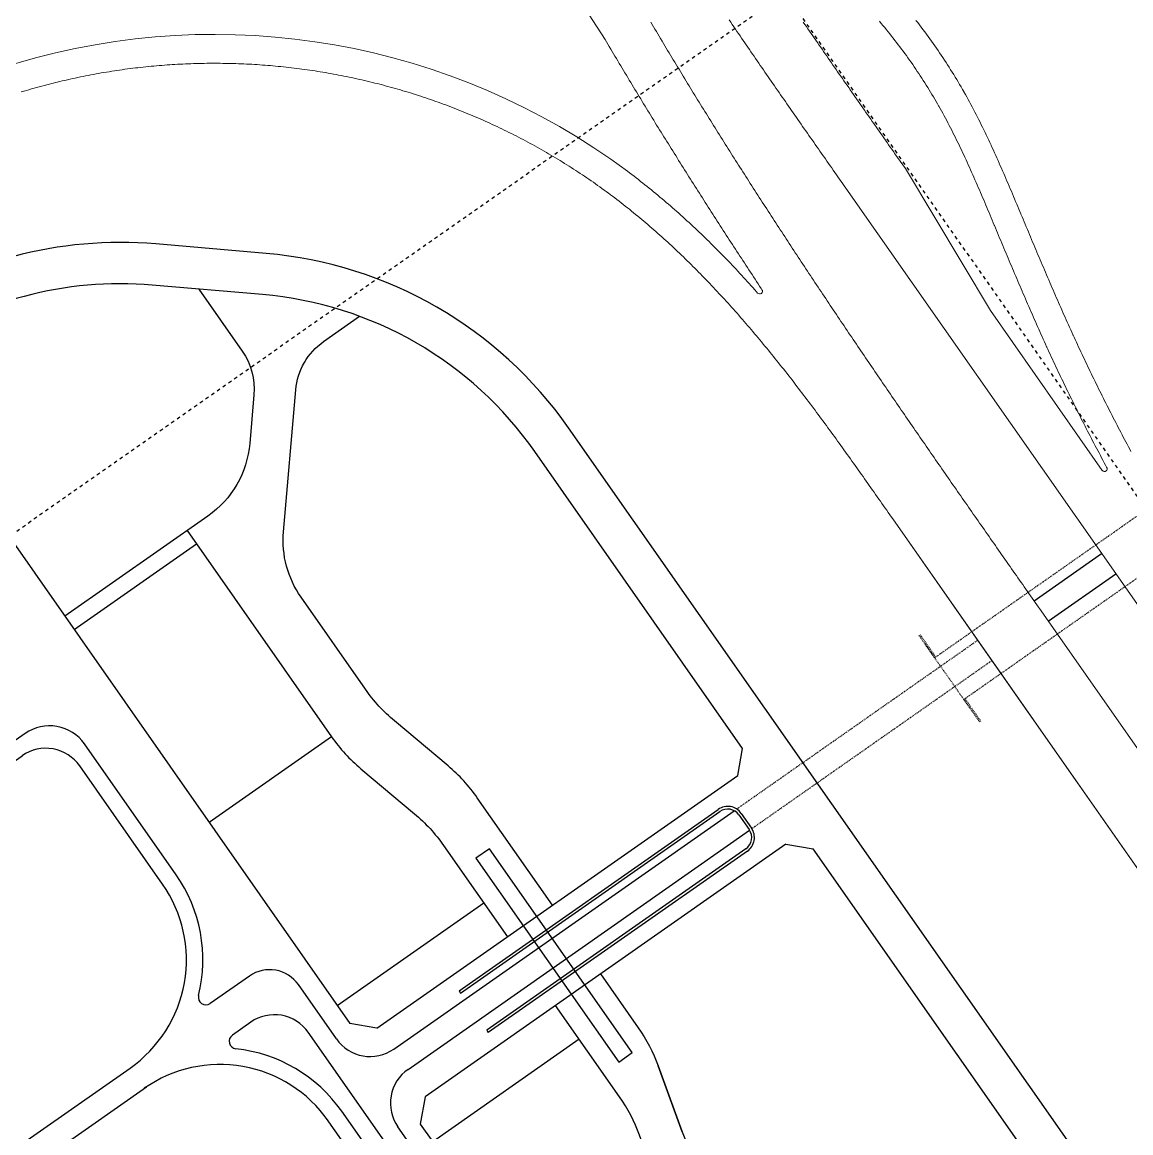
# Model space of a CAD drawing. Header units: millimetres. Extents: x 152904052 to 153933663, y 538271515 to 539240469.
# Drawn here: x 153534178 to 153538208, y 539124536 to 539128573 of the extents above; entities that cross this region are included whole.
import ezdxf

# ---------------------------------------------------------------- set-up
doc = ezdxf.new("R2010")
doc.units = ezdxf.units.MM
doc.linetypes.add('HIDDEN', pattern=[5.08, 2.54, -2.54])
doc.layers.add('BORD', color=7, linetype='Continuous')

msp = doc.modelspace()

# ---------------------------------------------------------------- linework, layer by layer
at = {"layer": 'BORD', "color": 8, "linetype": 'HIDDEN', "ltscale": 5}
for p, q in [((153487800.9, 539094263.9), (153610673.7, 539180300.3)), ((153528346.4, 539140965.7), (153579968.2, 539067242))]:
    msp.add_line(p, q, dxfattribs=at)
at = {"layer": 'BORD', "color": 137, "lineweight": 0, "flags": 128}
for points in [[(153536296.5, 539128510.3), (153535937.6, 539129063.6)], [(153537881.6, 539126432.7), (153537866.2, 539126454.7), (153537860.5, 539126462.9), (153537854.7, 539126471.1), (153537849, 539126479.2), (153537843.3, 539126487.4), (153537837.5, 539126495.6), (153537831.8, 539126503.8), (153537826.1, 539126512), (153537820.3, 539126520.2), (153537814.6, 539126528.4), (153537808.9, 539126536.6), (153537803.1, 539126544.8), (153537797.4, 539126553), (153537791.7, 539126561.2), (153537785.9, 539126569.4), (153537780.2, 539126577.6), (153537774.5, 539126585.7), (153537768.7, 539126593.9), (153537766.9, 539126596.5), (153537761.2, 539126604.7), (153537755.4, 539126612.9), (153537749.7, 539126621.1), (153537744, 539126629.3), (153537738.2, 539126637.5), (153537732.5, 539126645.7), (153537726.8, 539126653.9), (153537721.1, 539126662.1), (153537715.3, 539126670.3), (153537709.6, 539126678.5), (153537703.9, 539126686.7), (153537698.1, 539126694.9), (153537692.4, 539126703.1), (153537686.7, 539126711.3), (153537681, 539126719.5), (153537675.2, 539126727.7), (153537669.5, 539126735.9), (153537663.8, 539126744.1), (153537658.1, 539126752.3), (153537652.3, 539126760.5), (153537646.6, 539126768.7), (153537640.9, 539126776.9), (153537635.2, 539126785.1), (153537629.5, 539126793.3), (153537623.8, 539126801.5), (153537618, 539126809.7), (153537612.3, 539126817.9), (153537606.6, 539126826.1), (153537600.9, 539126834.3), (153537595.2, 539126842.5), (153537589.5, 539126850.7), (153537583.8, 539126858.9), (153537578, 539126867.1), (153537572.3, 539126875.3), (153537566.6, 539126883.5), (153537560.9, 539126891.7), (153537555.2, 539126899.9), (153537549.5, 539126908.1), (153537543.8, 539126916.4), (153537538.1, 539126924.6), (153537532.4, 539126932.8), (153537526.7, 539126941), (153537521, 539126949.2), (153537515.3, 539126957.4), (153537509.6, 539126965.6), (153537503.9, 539126973.9), (153537498.2, 539126982.1), (153537492.5, 539126990.3), (153537486.8, 539126998.5), (153537481.1, 539127006.7), (153537475.4, 539127015), (153537469.8, 539127023.2), (153537464.1, 539127031.4), (153537458.4, 539127039.6), (153537452.7, 539127047.8), (153537447, 539127056.1), (153537441.3, 539127064.3), (153537435.7, 539127072.5), (153537430, 539127080.8), (153537424.3, 539127089), (153537418.6, 539127097.2), (153537413, 539127105.4), (153537407.3, 539127113.7), (153537401.6, 539127121.9), (153537395.9, 539127130.1), (153537390.3, 539127138.4), (153537384.6, 539127146.6), (153537378.9, 539127154.9), (153537373.3, 539127163.1), (153537367.6, 539127171.3), (153537362, 539127179.6), (153537356.3, 539127187.8), (153537350.7, 539127196.1), (153537345, 539127204.3), (153537339.4, 539127212.6), (153537333.7, 539127220.8), (153537328.1, 539127229.1), (153537322.4, 539127237.3), (153537316.8, 539127245.6), (153537311.1, 539127253.8), (153537305.5, 539127262.1), (153537299.8, 539127270.3), (153537294.2, 539127278.6), (153537288.6, 539127286.8), (153537282.9, 539127295.1), (153537277.3, 539127303.3), (153537271.7, 539127311.6), (153537266.1, 539127319.9), (153537260.4, 539127328.1), (153537254.8, 539127336.4), (153537249.2, 539127344.7), (153537243.6, 539127352.9), (153537238, 539127361.2), (153537232.4, 539127369.5), (153537226.7, 539127377.8), (153537221.1, 539127386), (153537215.5, 539127394.3), (153537209.9, 539127402.6), (153537204.3, 539127410.9), (153537198.7, 539127419.1), (153537193.1, 539127427.4), (153537187.5, 539127435.7), (153537181.9, 539127444), (153537176.3, 539127452.3), (153537170.8, 539127460.6), (153537165.2, 539127468.9), (153537159.6, 539127477.1), (153537154, 539127485.4), (153537148.4, 539127493.7), (153537142.9, 539127502), (153537137.3, 539127510.3), (153537131.7, 539127518.6), (153537126.2, 539127526.9), (153537120.6, 539127535.2), (153537115, 539127543.5), (153537109.5, 539127551.8), (153537103.9, 539127560.1), (153537098.4, 539127568.5), (153537092.8, 539127576.8), (153537087.3, 539127585.1), (153537081.7, 539127593.4), (153537076.2, 539127601.7), (153537070.6, 539127610), (153537065.1, 539127618.4), (153537059.6, 539127626.7), (153537054, 539127635), (153537048.5, 539127643.3), (153537043, 539127651.7), (153537037.4, 539127660), (153537031.9, 539127668.3), (153537026.4, 539127676.7), (153537020.9, 539127685), (153537015.4, 539127693.3), (153537009.9, 539127701.7), (153537004.4, 539127710), (153536998.9, 539127718.4), (153536993.4, 539127726.7), (153536987.9, 539127735), (153536982.4, 539127743.4), (153536976.9, 539127751.7), (153536971.4, 539127760.1), (153536965.9, 539127768.5), (153536960.4, 539127776.8), (153536955, 539127785.2), (153536949.5, 539127793.5), (153536944, 539127801.9), (153536938.5, 539127810.3), (153536933.1, 539127818.6), (153536927.6, 539127827), (153536922.2, 539127835.4), (153536916.7, 539127843.8), (153536911.3, 539127852.1), (153536905.8, 539127860.5), (153536900.4, 539127868.9), (153536894.9, 539127877.3), (153536889.5, 539127885.7), (153536884.1, 539127894), (153536878.6, 539127902.4), (153536873.2, 539127910.8), (153536867.8, 539127919.2), (153536862.4, 539127927.6), (153536856.9, 539127936), (153536851.5, 539127944.4), (153536846.1, 539127952.8), (153536840.7, 539127961.2), (153536835.3, 539127969.6), (153536829.9, 539127978), (153536824.5, 539127986.5), (153536819.1, 539127994.9), (153536813.7, 539128003.3), (153536808.4, 539128011.7), (153536803, 539128020.1), (153536797.6, 539128028.6), (153536792.2, 539128037), (153536786.9, 539128045.4), (153536781.5, 539128053.8), (153536776.2, 539128062.3), (153536770.8, 539128070.7), (153536765.4, 539128079.2), (153536760.1, 539128087.6), (153536754.8, 539128096), (153536749.4, 539128104.5), (153536744.1, 539128112.9), (153536738.8, 539128121.4), (153536733.4, 539128129.8), (153536728.1, 539128138.3), (153536722.8, 539128146.8), (153536717.5, 539128155.2), (153536712.2, 539128163.7), (153536706.8, 539128172.2), (153536701.5, 539128180.6), (153536696.2, 539128189.1), (153536691, 539128197.6), (153536685.7, 539128206.1), (153536680.4, 539128214.5), (153536675.1, 539128223), (153536669.8, 539128231.5), (153536664.6, 539128240), (153536659.3, 539128248.5), (153536654, 539128257), (153536648.8, 539128265.5), (153536643.5, 539128274), (153536638.3, 539128282.5), (153536633, 539128291), (153536627.8, 539128299.5), (153536622.5, 539128308), (153536617.3, 539128316.5), (153536612.1, 539128325), (153536606.9, 539128333.5), (153536601.6, 539128342.1), (153536596.4, 539128350.6), (153536591.2, 539128359.1), (153536586, 539128367.6), (153536580.8, 539128376.2), (153536575.6, 539128384.7), (153536570.4, 539128393.2), (153536565.2, 539128401.8), (153536560.1, 539128410.3), (153536554.9, 539128418.9), (153536549.7, 539128427.4), (153536544.5, 539128436), (153536539.4, 539128444.5), (153536534.2, 539128453.1), (153536529.1, 539128461.7), (153536523.9, 539128470.2), (153536518.8, 539128478.8), (153536513.7, 539128487.4), (153536508.5, 539128495.9), (153536503.4, 539128504.5), (153536498.3, 539128513.1), (153536493.2, 539128521.7), (153536488, 539128530.2), (153536482.9, 539128538.8), (153536477.8, 539128547.4), (153536472.7, 539128556), (153536467.7, 539128564.6), (153536462.6, 539128573.2)], [(153538127.3, 539126604.8), (153537171.9, 539127969.3), (153537171.9, 539127969.3), (153537166.2, 539127977.5), (153537160.4, 539127985.7), (153537154.7, 539127993.9), (153537148.9, 539128002.1), (153537143.2, 539128010.3), (153537137.5, 539128018.4), (153537131.7, 539128026.6), (153537126, 539128034.8), (153537120.3, 539128043), (153537114.5, 539128051.2), (153537108.8, 539128059.4), (153537103.1, 539128067.6), (153537097.3, 539128075.8), (153537094.9, 539128079.3), (153537089.2, 539128087.5), (153537083.4, 539128095.7), (153537077.7, 539128103.8), (153537072, 539128112), (153537066.3, 539128120.2), (153537060.5, 539128128.4), (153537054.8, 539128136.6), (153537049.1, 539128144.8), (153537043.3, 539128153), (153537037.6, 539128161.2), (153537031.9, 539128169.4), (153537026.2, 539128177.6), (153537020.4, 539128185.8), (153537014.7, 539128194), (153537009, 539128202.2), (153537003.3, 539128210.5), (153536997.6, 539128218.7), (153536991.8, 539128226.9), (153536986.1, 539128235.1), (153536980.4, 539128243.3), (153536974.7, 539128251.5), (153536969, 539128259.7), (153536963.3, 539128267.9), (153536957.6, 539128276.1), (153536951.8, 539128284.3), (153536946.1, 539128292.6), (153536940.4, 539128300.8), (153536934.7, 539128309), (153536929, 539128317.2), (153536923.3, 539128325.4), (153536917.6, 539128333.6), (153536911.9, 539128341.9), (153536906.2, 539128350.1), (153536900.5, 539128358.3), (153536894.8, 539128366.5), (153536889.2, 539128374.8), (153536883.5, 539128383), (153536877.8, 539128391.2), (153536872.1, 539128399.5), (153536866.4, 539128407.7), (153536860.7, 539128415.9), (153536855, 539128424.2), (153536849.4, 539128432.4), (153536843.7, 539128440.6), (153536838, 539128448.9), (153536832.4, 539128457.1), (153536826.7, 539128465.4), (153536821, 539128473.6), (153536815.4, 539128481.8), (153536809.7, 539128490.1), (153536804, 539128498.3), (153536798.4, 539128506.6), (153536792.7, 539128514.9), (153536787.1, 539128523.1), (153536781.4, 539128531.4), (153536775.8, 539128539.6), (153536770.1, 539128547.9), (153536764.5, 539128556.2), (153536758.9, 539128564.4), (153536753.2, 539128572.7), (153536747.6, 539128581)], [(153538104.1, 539126943.1), (153537697.1, 539127524.3), (153537388.2, 539128040.5), (153537350.3, 539128094.6), (153537344.5, 539128102.8), (153537338.8, 539128111), (153537333, 539128119.2), (153537327.3, 539128127.4), (153537321.6, 539128135.6), (153537315.8, 539128143.8), (153537310.1, 539128152), (153537304.4, 539128160.2), (153537298.6, 539128168.4), (153537292.9, 539128176.5), (153537287.2, 539128184.7), (153537281.5, 539128192.9), (153537275.7, 539128201.1), (153537273.5, 539128204.3), (153537267.8, 539128212.5), (153537262.1, 539128220.6), (153537256.3, 539128228.8), (153537250.6, 539128237), (153537244.9, 539128245.2), (153537239.2, 539128253.4), (153537233.4, 539128261.6), (153537227.7, 539128269.8), (153537222, 539128278), (153537216.3, 539128286.2), (153537210.6, 539128294.4), (153537204.8, 539128302.5), (153537199.1, 539128310.7), (153537193.4, 539128318.9), (153537187.7, 539128327.1), (153537182, 539128335.3), (153537176.3, 539128343.5), (153537170.6, 539128351.7), (153537164.8, 539128359.9), (153537159.1, 539128368.1), (153537153.4, 539128376.3), (153537147.7, 539128384.5), (153537142, 539128392.7), (153537136.3, 539128400.9), (153537130.6, 539128409.1), (153537124.9, 539128417.3), (153537119.2, 539128425.5), (153537113.5, 539128433.7), (153537107.9, 539128441.9), (153537102.2, 539128450.1), (153537096.5, 539128458.3), (153537090.8, 539128466.5), (153537085.1, 539128474.7), (153537079.4, 539128482.9), (153537073.8, 539128491.1), (153537068.1, 539128499.3), (153537062.4, 539128507.5), (153537056.7, 539128515.7), (153537051.4, 539128523.4), (153537045.7, 539128531.6), (153537045.4, 539128532.1), (153537039.7, 539128540.3), (153537034.1, 539128548.6), (153537028.4, 539128556.8), (153537022.7, 539128565), (153537017.1, 539128573.2)], [(153538119.7, 539126955.5), (153538115.9, 539126962.7), (153538111.1, 539126971.5), (153538106.4, 539126980.3), (153538101.7, 539126989.2), (153538097, 539126998), (153538092.3, 539127006.9), (153538087.6, 539127015.7), (153538082.9, 539127024.6), (153538078.3, 539127033.5), (153538073.6, 539127042.4), (153538069, 539127051.2), (153538064.4, 539127060.1), (153538059.7, 539127069), (153538055.1, 539127077.9), (153538050.6, 539127086.8), (153538046, 539127095.8), (153538041.4, 539127104.7), (153538036.9, 539127113.6), (153538032.3, 539127122.5), (153538027.8, 539127131.5), (153538023.3, 539127140.4), (153538018.8, 539127149.4), (153538014.3, 539127158.3), (153538009.8, 539127167.3), (153538005.4, 539127176.3), (153538000.9, 539127185.2), (153537996.5, 539127194.2), (153537992, 539127203.2), (153537987.6, 539127212.2), (153537983.2, 539127221.2), (153537978.8, 539127230.2), (153537974.4, 539127239.2), (153537970.1, 539127248.2), (153537965.7, 539127257.3), (153537961.4, 539127266.3), (153537957, 539127275.3), (153537952.7, 539127284.4), (153537948.4, 539127293.4), (153537944.1, 539127302.5), (153537939.8, 539127311.5), (153537935.6, 539127320.6), (153537931.3, 539127329.7), (153537927.1, 539127338.7), (153537922.8, 539127347.8), (153537918.6, 539127356.9), (153537914.4, 539127366), (153537910.2, 539127375.1), (153537906, 539127384.2), (153537902.5, 539127391.8), (153537901.8, 539127393.3), (153537897.7, 539127402.4), (153537893.5, 539127411.6), (153537889.4, 539127420.7), (153537885.3, 539127429.8), (153537881.2, 539127439), (153537877.1, 539127448.1), (153537873, 539127457.2), (153537868.9, 539127466.4), (153537864.8, 539127475.5), (153537860.8, 539127484.7), (153537856.7, 539127493.9), (153537852.7, 539127503), (153537848.6, 539127512.2), (153537844.6, 539127521.4), (153537840.6, 539127530.5), (153537836.6, 539127539.7), (153537832.6, 539127548.9), (153537828.6, 539127558.1), (153537824.6, 539127567.3), (153537820.7, 539127576.5), (153537816.7, 539127585.6), (153537812.8, 539127594.8), (153537808.8, 539127604), (153537804.9, 539127613.2), (153537800.9, 539127622.4), (153537797, 539127631.7), (153537793.1, 539127640.9), (153537789.2, 539127650.1), (153537785.2, 539127659.3), (153537781.3, 539127668.5), (153537777.4, 539127677.7), (153537773.5, 539127686.9), (153537769.6, 539127696.1), (153537765.7, 539127705.4), (153537761.9, 539127714.6), (153537758, 539127723.8), (153537754.1, 539127733), (153537750.2, 539127742.2), (153537746.3, 539127751.5), (153537742.5, 539127760.7), (153537738.6, 539127769.9), (153537734.7, 539127779.1), (153537730.9, 539127788.4), (153537727, 539127797.6), (153537723.1, 539127806.8), (153537719.3, 539127816), (153537715.4, 539127825.3), (153537711.6, 539127834.5), (153537711.1, 539127835.5), (153537707.7, 539127843.7), (153537703.8, 539127852.9), (153537700, 539127862.2), (153537696.1, 539127871.4), (153537692.2, 539127880.6), (153537688.4, 539127889.8), (153537684.5, 539127899), (153537680.6, 539127908.2), (153537676.7, 539127917.4), (153537672.8, 539127926.6), (153537668.9, 539127935.8), (153537665, 539127945), (153537661.1, 539127954.2), (153537657.1, 539127963.3), (153537653.2, 539127972.5), (153537649.2, 539127981.6), (153537645.2, 539127990.8), (153537641.2, 539127999.9), (153537637.2, 539128009.1), (153537633.2, 539128018.2), (153537629.1, 539128027.3), (153537625.1, 539128036.4), (153537621, 539128045.5), (153537616.9, 539128054.5), (153537612.8, 539128063.6), (153537608.6, 539128072.7), (153537604.4, 539128081.7), (153537600.2, 539128090.7), (153537596, 539128099.7), (153537591.8, 539128108.7), (153537587.5, 539128117.7), (153537583.2, 539128126.7), (153537578.8, 539128135.7), (153537574.5, 539128144.6), (153537570.1, 539128153.5), (153537565.6, 539128162.4), (153537561.2, 539128171.3), (153537556.7, 539128180.2), (153537552.1, 539128189), (153537547.6, 539128197.9), (153537543, 539128206.7), (153537538.3, 539128215.4), (153537533.7, 539128224.2), (153537529, 539128233), (153537524.2, 539128241.7), (153537519.4, 539128250.4), (153537514.6, 539128259), (153537509.7, 539128267.7), (153537509.1, 539128268.7), (153537504.8, 539128276.3), (153537499.8, 539128284.9), (153537494.8, 539128293.5), (153537489.8, 539128302), (153537484.7, 539128310.5), (153537479.6, 539128319), (153537474.4, 539128327.5), (153537469.2, 539128336), (153537463.9, 539128344.4), (153537458.6, 539128352.8), (153537453.3, 539128361.1), (153537447.9, 539128369.5), (153537442.5, 539128377.8), (153537437, 539128386.1), (153537431.5, 539128394.3), (153537425.9, 539128402.5), (153537420.3, 539128410.7), (153537414.7, 539128418.9), (153537409, 539128427.1), (153537403.3, 539128435.2), (153537397.6, 539128443.3), (153537391.8, 539128451.3), (153537386, 539128459.4), (153537380.1, 539128467.4), (153537374.2, 539128475.3), (153537368.2, 539128483.3), (153537362.2, 539128491.2), (153537356.2, 539128499.1), (153537350.1, 539128506.9), (153537344, 539128514.7), (153537337.9, 539128522.5), (153537331.7, 539128530.3), (153537325.4, 539128538), (153537319.2, 539128545.7), (153537312.9, 539128553.4), (153537306.5, 539128561), (153537300.1, 539128568.6), (153537293.7, 539128576.2)], [(153538208.3, 539127012.4), (153538203.6, 539127021.1), (153538199, 539127029.8), (153538194.3, 539127038.6), (153538189.7, 539127047.3), (153538185.1, 539127056), (153538180.4, 539127064.7), (153538175.8, 539127073.5), (153538171.3, 539127082.2), (153538166.7, 539127091), (153538162.1, 539127099.7), (153538157.5, 539127108.5), (153538153, 539127117.3), (153538148.5, 539127126.1), (153538143.9, 539127134.8), (153538139.4, 539127143.6), (153538134.9, 539127152.4), (153538130.5, 539127161.2), (153538126, 539127170), (153538121.5, 539127178.8), (153538117.1, 539127187.7), (153538112.6, 539127196.5), (153538108.2, 539127205.3), (153538103.8, 539127214.2), (153538099.4, 539127223), (153538095, 539127231.8), (153538090.6, 539127240.7), (153538086.3, 539127249.6), (153538081.9, 539127258.4), (153538077.6, 539127267.3), (153538073.2, 539127276.2), (153538068.9, 539127285.1), (153538064.6, 539127294), (153538060.3, 539127302.9), (153538056, 539127311.8), (153538051.8, 539127320.7), (153538047.5, 539127329.6), (153538043.2, 539127338.5), (153538039, 539127347.4), (153538034.8, 539127356.3), (153538030.6, 539127365.3), (153538026.4, 539127374.2), (153538022.2, 539127383.2), (153538018, 539127392.1), (153538013.9, 539127401.1), (153538009.7, 539127410.1), (153538005.6, 539127419), (153538001.4, 539127428), (153537998, 539127435.5), (153537997.3, 539127437), (153537993.2, 539127446), (153537989.1, 539127455), (153537985.1, 539127464), (153537981, 539127473), (153537976.9, 539127482), (153537972.9, 539127491), (153537968.8, 539127500.1), (153537964.8, 539127509.1), (153537960.8, 539127518.1), (153537956.8, 539127527.2), (153537952.8, 539127536.3), (153537948.8, 539127545.3), (153537944.8, 539127554.4), (153537940.8, 539127563.5), (153537936.8, 539127572.6), (153537932.9, 539127581.7), (153537928.9, 539127590.8), (153537924.9, 539127599.9), (153537921, 539127609), (153537917.1, 539127618.1), (153537913.1, 539127627.2), (153537909.2, 539127636.3), (153537905.3, 539127645.5), (153537901.4, 539127654.6), (153537897.5, 539127663.7), (153537893.6, 539127672.9), (153537889.7, 539127682), (153537885.8, 539127691.2), (153537881.9, 539127700.3), (153537878, 539127709.5), (153537874.1, 539127718.7), (153537870.2, 539127727.8), (153537866.4, 539127737), (153537862.5, 539127746.2), (153537858.6, 539127755.4), (153537854.7, 539127764.6), (153537850.9, 539127773.7), (153537847, 539127782.9), (153537843.1, 539127792.1), (153537839.3, 539127801.3), (153537835.4, 539127810.5), (153537831.6, 539127819.7), (153537827.7, 539127829), (153537823.8, 539127838.2), (153537820, 539127847.4), (153537816.1, 539127856.6), (153537812.3, 539127865.8), (153537808.4, 539127875), (153537808, 539127876), (153537804.5, 539127884.3), (153537800.7, 539127893.5), (153537796.8, 539127902.7), (153537792.9, 539127912), (153537789.1, 539127921.2), (153537785.2, 539127930.5), (153537781.3, 539127939.8), (153537777.3, 539127949), (153537773.4, 539127958.3), (153537769.5, 539127967.6), (153537765.5, 539127976.9), (153537761.5, 539127986.2), (153537757.6, 539127995.5), (153537753.6, 539128004.8), (153537749.6, 539128014.1), (153537745.5, 539128023.5), (153537741.5, 539128032.8), (153537737.4, 539128042.1), (153537733.3, 539128051.4), (153537729.2, 539128060.7), (153537725.1, 539128070), (153537720.9, 539128079.3), (153537716.7, 539128088.6), (153537712.5, 539128097.9), (153537708.3, 539128107.3), (153537704, 539128116.6), (153537699.7, 539128125.9), (153537695.4, 539128135.2), (153537691, 539128144.5), (153537686.6, 539128153.8), (153537682.2, 539128163), (153537677.7, 539128172.3), (153537673.3, 539128181.6), (153537668.7, 539128190.9), (153537664.2, 539128200.1), (153537659.6, 539128209.4), (153537654.9, 539128218.6), (153537650.2, 539128227.8), (153537645.5, 539128237.1), (153537640.8, 539128246.3), (153537635.9, 539128255.5), (153537631.1, 539128264.7), (153537626.2, 539128273.8), (153537621.3, 539128283), (153537616.3, 539128292.1), (153537611.3, 539128301.3), (153537606.2, 539128310.4), (153537601.1, 539128319.4), (153537600.4, 539128320.7), (153537595.9, 539128328.6), (153537590.6, 539128337.6), (153537585.4, 539128346.6), (153537580.1, 539128355.6), (153537574.7, 539128364.6), (153537569.3, 539128373.5), (153537563.9, 539128382.5), (153537558.4, 539128391.4), (153537552.8, 539128400.2), (153537547.2, 539128409.1), (153537541.6, 539128417.9), (153537536, 539128426.6), (153537530.2, 539128435.4), (153537524.5, 539128444.1), (153537518.7, 539128452.8), (153537512.8, 539128461.5), (153537507, 539128470.1), (153537501, 539128478.7), (153537495.1, 539128487.3), (153537489, 539128495.8), (153537483, 539128504.3), (153537476.9, 539128512.8), (153537470.7, 539128521.3), (153537464.6, 539128529.7), (153537458.3, 539128538.1), (153537452.1, 539128546.5), (153537445.8, 539128554.8), (153537439.4, 539128563.1), (153537433, 539128571.4), (153537426.6, 539128579.6)], [(153536866.9, 539127600.6), (153536863.8, 539127605.2), (153536858.3, 539127613.6), (153536852.8, 539127622), (153536847.2, 539127630.4), (153536841.7, 539127638.8), (153536836.2, 539127647.2), (153536830.6, 539127655.6), (153536825.1, 539127664.1), (153536819.6, 539127672.5), (153536814.1, 539127680.9), (153536808.6, 539127689.3), (153536803, 539127697.7), (153536797.5, 539127706.1), (153536792, 539127714.6), (153536786.5, 539127723), (153536781, 539127731.4), (153536775.5, 539127739.8), (153536770, 539127748.3), (153536764.6, 539127756.7), (153536759.1, 539127765.2), (153536753.6, 539127773.6), (153536748.1, 539127782), (153536742.6, 539127790.5), (153536737.2, 539127798.9), (153536731.7, 539127807.4), (153536726.2, 539127815.8), (153536720.8, 539127824.3), (153536715.3, 539127832.8), (153536709.8, 539127841.2), (153536704.4, 539127849.7), (153536698.9, 539127858.1), (153536693.5, 539127866.6), (153536688.1, 539127875.1), (153536682.6, 539127883.6), (153536677.2, 539127892), (153536671.8, 539127900.5), (153536666.3, 539127909), (153536660.9, 539127917.5), (153536655.5, 539127926), (153536650.1, 539127934.5), (153536644.6, 539127943), (153536639.2, 539127951.5), (153536633.8, 539127960), (153536628.4, 539127968.5), (153536623, 539127977), (153536617.6, 539127985.5), (153536612.2, 539127994), (153536606.9, 539128002.5), (153536601.5, 539128011), (153536596.1, 539128019.5), (153536590.7, 539128028.1), (153536585.3, 539128036.6), (153536580, 539128045.1), (153536574.6, 539128053.7), (153536569.2, 539128062.2), (153536563.9, 539128070.7), (153536558.5, 539128079.3), (153536553.2, 539128087.8), (153536547.8, 539128096.4), (153536542.5, 539128104.9), (153536537.2, 539128113.5), (153536531.8, 539128122), (153536526.5, 539128130.6), (153536521.2, 539128139.1), (153536515.9, 539128147.7), (153536510.6, 539128156.3), (153536505.2, 539128164.8), (153536499.9, 539128173.4), (153536494.6, 539128182), (153536489.3, 539128190.6), (153536484, 539128199.1), (153536478.8, 539128207.7), (153536473.5, 539128216.3), (153536468.2, 539128224.9), (153536462.9, 539128233.5), (153536457.6, 539128242.1), (153536452.4, 539128250.7), (153536447.1, 539128259.3), (153536441.8, 539128267.9), (153536436.6, 539128276.5), (153536431.3, 539128285.1), (153536426.1, 539128293.8), (153536420.9, 539128302.4), (153536415.6, 539128311), (153536410.4, 539128319.6), (153536405.2, 539128328.3), (153536399.9, 539128336.9), (153536394.7, 539128345.5), (153536389.5, 539128354.2), (153536384.3, 539128362.8), (153536379.1, 539128371.5), (153536373.9, 539128380.1), (153536368.7, 539128388.8), (153536363.5, 539128397.4), (153536358.3, 539128406.1), (153536353.2, 539128414.8), (153536348, 539128423.4), (153536342.8, 539128432.1), (153536337.7, 539128440.8), (153536332.5, 539128449.5), (153536327.3, 539128458.1), (153536322.2, 539128466.8), (153536317, 539128475.5), (153536311.9, 539128484.2), (153536306.8, 539128492.9), (153536301.6, 539128501.6), (153536296.5, 539128510.3)], [(153534174.3, 539128319.3), (153534183.6, 539128322.1), (153534184.7, 539128322.4), (153534192.8, 539128324.8), (153534202, 539128327.5), (153534211.3, 539128330.2), (153534220.6, 539128332.8), (153534229.9, 539128335.4), (153534239.1, 539128338), (153534248.5, 539128340.5), (153534257.8, 539128343), (153534267.1, 539128345.5), (153534276.4, 539128347.9), (153534285.8, 539128350.3), (153534295.1, 539128352.6), (153534304.5, 539128354.9), (153534313.8, 539128357.2), (153534323.2, 539128359.4), (153534332.6, 539128361.6), (153534342, 539128363.8), (153534351.4, 539128365.9), (153534360.8, 539128368), (153534370.2, 539128370), (153534379.7, 539128372), (153534389.1, 539128374), (153534398.6, 539128375.9), (153534408, 539128377.8), (153534417.5, 539128379.6), (153534426.9, 539128381.5), (153534436.4, 539128383.2), (153534445.9, 539128385), (153534455.4, 539128386.7), (153534464.9, 539128388.3), (153534474.4, 539128390), (153534483.9, 539128391.6), (153534493.4, 539128393.1), (153534502.9, 539128394.6), (153534512.5, 539128396.1), (153534522, 539128397.5), (153534531.5, 539128398.9), (153534541.1, 539128400.3), (153534550.6, 539128401.6), (153534560.2, 539128402.9), (153534569.7, 539128404.1), (153534579.3, 539128405.3), (153534588.9, 539128406.5), (153534598.4, 539128407.6), (153534608, 539128408.7), (153534617.6, 539128409.8), (153534627.2, 539128410.8), (153534636.8, 539128411.8), (153534646.4, 539128412.7), (153534656, 539128413.6), (153534665.6, 539128414.4), (153534675.2, 539128415.3), (153534684.8, 539128416.1), (153534694.4, 539128416.8), (153534704, 539128417.5), (153534713.6, 539128418.2), (153534723.2, 539128418.8), (153534732.9, 539128419.4), (153534742.5, 539128419.9), (153534752.1, 539128420.5), (153534761.7, 539128420.9), (153534771.4, 539128421.4), (153534781, 539128421.8), (153534790.6, 539128422.1), (153534800.3, 539128422.5), (153534809.9, 539128422.7), (153534819.5, 539128423), (153534829.2, 539128423.2), (153534838.8, 539128423.4), (153534848.5, 539128423.5), (153534858.1, 539128423.6), (153534867.7, 539128423.6), (153534877.4, 539128423.6), (153534887, 539128423.6), (153534896.7, 539128423.6), (153534906.3, 539128423.4), (153534915.9, 539128423.3), (153534925.6, 539128423.1), (153534935.2, 539128422.9), (153534944.9, 539128422.7), (153534954.5, 539128422.4), (153534964.1, 539128422), (153534973.8, 539128421.7), (153534983.4, 539128421.2), (153534993, 539128420.8), (153535002.6, 539128420.3), (153535012.3, 539128419.8), (153535021.9, 539128419.2), (153535031.5, 539128418.6), (153535041.1, 539128418), (153535050.7, 539128417.3), (153535060.4, 539128416.6), (153535070, 539128415.8), (153535079.6, 539128415), (153535089.2, 539128414.2), (153535098.8, 539128413.3), (153535108.4, 539128412.4), (153535118, 539128411.4), (153535127.6, 539128410.5), (153535137.1, 539128409.4), (153535146.7, 539128408.4), (153535156.3, 539128407.3), (153535165.9, 539128406.1), (153535175.4, 539128404.9), (153535185, 539128403.7), (153535194.6, 539128402.5), (153535204.1, 539128401.2), (153535213.7, 539128399.8), (153535223.2, 539128398.5), (153535232.7, 539128397.1), (153535242.3, 539128395.6), (153535251.8, 539128394.1), (153535261.3, 539128392.6), (153535270.8, 539128391.1), (153535280.3, 539128389.5), (153535289.8, 539128387.8), (153535299.3, 539128386.1), (153535308.8, 539128384.4), (153535318.3, 539128382.7), (153535327.8, 539128380.9), (153535337.2, 539128379.1), (153535346.7, 539128377.2), (153535356.1, 539128375.3), (153535365.6, 539128373.4), (153535375, 539128371.4), (153535384.4, 539128369.4), (153535393.9, 539128367.3), (153535403.3, 539128365.2), (153535412.7, 539128363.1), (153535422.1, 539128360.9), (153535431.5, 539128358.7), (153535440.8, 539128356.5), (153535450.2, 539128354.2), (153535459.6, 539128351.9), (153535468.9, 539128349.5), (153535478.2, 539128347.1), (153535487.6, 539128344.7), (153535496.9, 539128342.2), (153535506.2, 539128339.7), (153535515.5, 539128337.2), (153535524.8, 539128334.6), (153535534.1, 539128332), (153535543.3, 539128329.4), (153535552.6, 539128326.7), (153535561.8, 539128324), (153535571.1, 539128321.2), (153535580.3, 539128318.4), (153535589.5, 539128315.6), (153535598.7, 539128312.7), (153535607.9, 539128309.8), (153535617.1, 539128306.8), (153535626.3, 539128303.8), (153535635.4, 539128300.8), (153535644.6, 539128297.8), (153535653.7, 539128294.7), (153535662.8, 539128291.5), (153535671.9, 539128288.4), (153535681, 539128285.2), (153535690.1, 539128281.9), (153535699.1, 539128278.7), (153535708.2, 539128275.3), (153535717.2, 539128272), (153535726.3, 539128268.6), (153535735.3, 539128265.2), (153535744.3, 539128261.7), (153535753.3, 539128258.2), (153535762.2, 539128254.7), (153535771.2, 539128251.2), (153535780.1, 539128247.6), (153535789.1, 539128243.9), (153535798, 539128240.3), (153535806.9, 539128236.5), (153535815.8, 539128232.8), (153535824.6, 539128229), (153535833.5, 539128225.2), (153535842.3, 539128221.4), (153535851.1, 539128217.5), (153535860, 539128213.6), (153535868.7, 539128209.6), (153535877.5, 539128205.6), (153535886.3, 539128201.6), (153535895, 539128197.5), (153535903.7, 539128193.4), (153535912.5, 539128189.3), (153535921.2, 539128185.2), (153535929.8, 539128181), (153535938.5, 539128176.7), (153535947.1, 539128172.5), (153535955.8, 539128168.1), (153535964.4, 539128163.8), (153535973, 539128159.4), (153535981.5, 539128155), (153535990.1, 539128150.6), (153535998.6, 539128146.1), (153536007.2, 539128141.6), (153536015.7, 539128137.1), (153536024.1, 539128132.5), (153536032.6, 539128127.9), (153536041.1, 539128123.2), (153536049.5, 539128118.6), (153536057.9, 539128113.9), (153536066.3, 539128109.1), (153536074.7, 539128104.3), (153536083, 539128099.5), (153536091.3, 539128094.7), (153536099.7, 539128089.8), (153536108, 539128084.9), (153536116.2, 539128079.9), (153536124.5, 539128075), (153536132.7, 539128069.9), (153536140.9, 539128064.9), (153536149.1, 539128059.8), (153536157.3, 539128054.7), (153536165.5, 539128049.6), (153536173.6, 539128044.4), (153536181.7, 539128039.2), (153536189.8, 539128034), (153536197.9, 539128028.7), (153536205.9, 539128023.4), (153536213.9, 539128018), (153536222, 539128012.7), (153536229.9, 539128007.3), (153536237.9, 539128001.8), (153536245.8, 539127996.4), (153536253.8, 539127990.9), (153536261.7, 539127985.4), (153536269.5, 539127979.8), (153536277.4, 539127974.2), (153536285.2, 539127968.6), (153536293, 539127962.9), (153536300.8, 539127957.2), (153536308.6, 539127951.5), (153536315, 539127946.8), (153536316.3, 539127945.8), (153536324, 539127940), (153536331.7, 539127934.2), (153536339.4, 539127928.4), (153536347.1, 539127922.5), (153536354.7, 539127916.6), (153536362.3, 539127910.6), (153536369.9, 539127904.7), (153536377.5, 539127898.7), (153536385, 539127892.7), (153536392.6, 539127886.6), (153536400.1, 539127880.5), (153536407.5, 539127874.4), (153536415, 539127868.3), (153536422.5, 539127862.1), (153536429.9, 539127855.9), (153536437.3, 539127849.6), (153536444.7, 539127843.4), (153536452, 539127837.1), (153536459.4, 539127830.8), (153536466.7, 539127824.5), (153536474, 539127818.1), (153536481.3, 539127811.7), (153536488.5, 539127805.3), (153536495.8, 539127798.8), (153536503, 539127792.3), (153536510.2, 539127785.8), (153536517.4, 539127779.3), (153536524.5, 539127772.8), (153536531.7, 539127766.2), (153536538.8, 539127759.6), (153536545.9, 539127753), (153536552.9, 539127746.3), (153536560, 539127739.7), (153536567, 539127733), (153536574.1, 539127726.2), (153536581.1, 539127719.5), (153536588, 539127712.7), (153536595, 539127705.9), (153536601.9, 539127699.1), (153536608.9, 539127692.3), (153536615.8, 539127685.4), (153536622.7, 539127678.6), (153536629.5, 539127671.7), (153536636.4, 539127664.7), (153536643.2, 539127657.8), (153536650, 539127650.8), (153536656.8, 539127643.8), (153536663.6, 539127636.8), (153536670.3, 539127629.8), (153536677.1, 539127622.7), (153536683.8, 539127615.7), (153536690.5, 539127608.6), (153536697.2, 539127601.5), (153536703.9, 539127594.4), (153536710.5, 539127587.2), (153536717.2, 539127580), (153536723.8, 539127572.9), (153536730.4, 539127565.7), (153536737, 539127558.4), (153536743.5, 539127551.2), (153536750.1, 539127543.9), (153536756.6, 539127536.7), (153536763.1, 539127529.4), (153536769.6, 539127522.1), (153536776.1, 539127514.7), (153536782.6, 539127507.4), (153536789, 539127500), (153536795.5, 539127492.6), (153536801.9, 539127485.2), (153536808.3, 539127477.8), (153536814.7, 539127470.4), (153536821.1, 539127463), (153536827.4, 539127455.5), (153536833.8, 539127448), (153536840.1, 539127440.5), (153536846.4, 539127433), (153536852.7, 539127425.5), (153536859, 539127418), (153536865.3, 539127410.4), (153536871.6, 539127402.9), (153536877.8, 539127395.3), (153536884, 539127387.7), (153536890.3, 539127380.1), (153536896.5, 539127372.5), (153536902.7, 539127364.8), (153536908.8, 539127357.2), (153536915, 539127349.5), (153536921.2, 539127341.9), (153536927.3, 539127334.2), (153536933.5, 539127326.5), (153536939.6, 539127318.8), (153536945.7, 539127311.1), (153536951.8, 539127303.3), (153536957.9, 539127295.6), (153536963.9, 539127287.8), (153536970, 539127280), (153536976, 539127272.3), (153536982.1, 539127264.5), (153536988.1, 539127256.7), (153536994.1, 539127248.8), (153537000.1, 539127241), (153537006.1, 539127233.2), (153537012.1, 539127225.3), (153537018.1, 539127217.5), (153537024.1, 539127209.6), (153537030, 539127201.7), (153537036, 539127193.9), (153537041.9, 539127186), (153537047.9, 539127178.1), (153537053.8, 539127170.1), (153537059.7, 539127162.2), (153537065.6, 539127154.3), (153537071.5, 539127146.3), (153537077.4, 539127138.4), (153537083.3, 539127130.4), (153537089.2, 539127122.5), (153537095, 539127114.5), (153537100.9, 539127106.5), (153537106.8, 539127098.5), (153537112.6, 539127090.5), (153537118.5, 539127082.5), (153537124.3, 539127074.4), (153537130.1, 539127066.4), (153537136, 539127058.4), (153537141.8, 539127050.4), (153537147.6, 539127042.3), (153537153.4, 539127034.3), (153537159.2, 539127026.2), (153537165, 539127018.2), (153537170.8, 539127010.1), (153537176.5, 539127002), (153537182.3, 539126993.9), (153537188.1, 539126985.8), (153537193.9, 539126977.7), (153537199.6, 539126969.7), (153537205.4, 539126961.5), (153537211.2, 539126953.4), (153537216.9, 539126945.3), (153537222.7, 539126937.2), (153537228.4, 539126929.1), (153537234.2, 539126921), (153537239.9, 539126912.8), (153537245.7, 539126904.7), (153537251.4, 539126896.5), (153537257.1, 539126888.4), (153537262.9, 539126880.2), (153537268.6, 539126872.1), (153537274.4, 539126863.9), (153537280.1, 539126855.8), (153537285.8, 539126847.6), (153537291.6, 539126839.4), (153537297.3, 539126831.3), (153537303, 539126823.1), (153537308.7, 539126814.9), (153537314.5, 539126806.7), (153537320.2, 539126798.6), (153537325.9, 539126790.4), (153537331.7, 539126782.2), (153537337.4, 539126774), (153537342.1, 539126767.2), (153537662.9, 539126309.1)], [(153534174.3, 539128319.3), (153534183.6, 539128322.1), (153534184.7, 539128322.4), (153534192.8, 539128324.8), (153534202, 539128327.5), (153534211.3, 539128330.2), (153534220.6, 539128332.8), (153534229.9, 539128335.4), (153534239.1, 539128338), (153534248.5, 539128340.5), (153534257.8, 539128343), (153534267.1, 539128345.5), (153534276.4, 539128347.9), (153534285.8, 539128350.3), (153534295.1, 539128352.6), (153534304.5, 539128354.9), (153534313.8, 539128357.2), (153534323.2, 539128359.4), (153534332.6, 539128361.6), (153534342, 539128363.8), (153534351.4, 539128365.9), (153534360.8, 539128368), (153534370.2, 539128370), (153534379.7, 539128372), (153534389.1, 539128374), (153534398.6, 539128375.9), (153534408, 539128377.8), (153534417.5, 539128379.6), (153534426.9, 539128381.5), (153534436.4, 539128383.2), (153534445.9, 539128385), (153534455.4, 539128386.7), (153534464.9, 539128388.3), (153534474.4, 539128390), (153534483.9, 539128391.6), (153534493.4, 539128393.1), (153534502.9, 539128394.6), (153534512.5, 539128396.1), (153534522, 539128397.5), (153534531.5, 539128398.9), (153534541.1, 539128400.3), (153534550.6, 539128401.6), (153534560.2, 539128402.9), (153534569.7, 539128404.1), (153534579.3, 539128405.3), (153534588.9, 539128406.5), (153534598.4, 539128407.6), (153534608, 539128408.7), (153534617.6, 539128409.8), (153534627.2, 539128410.8), (153534636.8, 539128411.8), (153534646.4, 539128412.7), (153534656, 539128413.6), (153534665.6, 539128414.4), (153534675.2, 539128415.3), (153534684.8, 539128416.1), (153534694.4, 539128416.8), (153534704, 539128417.5), (153534713.6, 539128418.2), (153534723.2, 539128418.8), (153534732.9, 539128419.4), (153534742.5, 539128419.9), (153534752.1, 539128420.5), (153534761.7, 539128420.9), (153534771.4, 539128421.4), (153534781, 539128421.8), (153534790.6, 539128422.1), (153534800.3, 539128422.5), (153534809.9, 539128422.7), (153534819.5, 539128423), (153534829.2, 539128423.2), (153534838.8, 539128423.4), (153534848.5, 539128423.5), (153534858.1, 539128423.6), (153534867.7, 539128423.6), (153534877.4, 539128423.6), (153534887, 539128423.6), (153534896.7, 539128423.6), (153534906.3, 539128423.4), (153534915.9, 539128423.3), (153534925.6, 539128423.1), (153534935.2, 539128422.9), (153534944.9, 539128422.7), (153534954.5, 539128422.4), (153534964.1, 539128422), (153534973.8, 539128421.7), (153534983.4, 539128421.2), (153534993, 539128420.8), (153535002.6, 539128420.3), (153535012.3, 539128419.8), (153535021.9, 539128419.2), (153535031.5, 539128418.6), (153535041.1, 539128418), (153535050.7, 539128417.3), (153535060.4, 539128416.6), (153535070, 539128415.8), (153535079.6, 539128415), (153535089.2, 539128414.2), (153535098.8, 539128413.3), (153535108.4, 539128412.4), (153535118, 539128411.4), (153535127.6, 539128410.5), (153535137.1, 539128409.4), (153535146.7, 539128408.4), (153535156.3, 539128407.3), (153535165.9, 539128406.1), (153535175.4, 539128404.9), (153535185, 539128403.7), (153535194.6, 539128402.5), (153535204.1, 539128401.2), (153535213.7, 539128399.8), (153535223.2, 539128398.5), (153535232.7, 539128397.1), (153535242.3, 539128395.6), (153535251.8, 539128394.1), (153535261.3, 539128392.6), (153535270.8, 539128391.1), (153535280.3, 539128389.5), (153535289.8, 539128387.8), (153535299.3, 539128386.1), (153535308.8, 539128384.4), (153535318.3, 539128382.7), (153535327.8, 539128380.9), (153535337.2, 539128379.1), (153535346.7, 539128377.2), (153535356.1, 539128375.3), (153535365.6, 539128373.4), (153535375, 539128371.4), (153535384.4, 539128369.4), (153535393.9, 539128367.3), (153535403.3, 539128365.2), (153535412.7, 539128363.1), (153535422.1, 539128360.9), (153535431.5, 539128358.7), (153535440.8, 539128356.5), (153535450.2, 539128354.2), (153535459.6, 539128351.9), (153535468.9, 539128349.5), (153535478.2, 539128347.1), (153535487.6, 539128344.7), (153535496.9, 539128342.2), (153535506.2, 539128339.7), (153535515.5, 539128337.2), (153535524.8, 539128334.6), (153535534.1, 539128332), (153535543.3, 539128329.4), (153535552.6, 539128326.7), (153535561.8, 539128324), (153535571.1, 539128321.2), (153535580.3, 539128318.4), (153535589.5, 539128315.6), (153535598.7, 539128312.7), (153535607.9, 539128309.8), (153535617.1, 539128306.8), (153535626.3, 539128303.8), (153535635.4, 539128300.8), (153535644.6, 539128297.8), (153535653.7, 539128294.7), (153535662.8, 539128291.5), (153535671.9, 539128288.4), (153535681, 539128285.2), (153535690.1, 539128281.9), (153535699.1, 539128278.7), (153535708.2, 539128275.3), (153535717.2, 539128272), (153535726.3, 539128268.6), (153535735.3, 539128265.2), (153535744.3, 539128261.7), (153535753.3, 539128258.2), (153535762.2, 539128254.7), (153535771.2, 539128251.2), (153535780.1, 539128247.6), (153535789.1, 539128243.9), (153535798, 539128240.3), (153535806.9, 539128236.5), (153535815.8, 539128232.8), (153535824.6, 539128229), (153535833.5, 539128225.2), (153535842.3, 539128221.4), (153535851.1, 539128217.5), (153535860, 539128213.6), (153535868.7, 539128209.6), (153535877.5, 539128205.6), (153535886.3, 539128201.6), (153535895, 539128197.5), (153535903.7, 539128193.4), (153535912.5, 539128189.3), (153535921.2, 539128185.2), (153535929.8, 539128181), (153535938.5, 539128176.7), (153535947.1, 539128172.5), (153535955.8, 539128168.1), (153535964.4, 539128163.8), (153535973, 539128159.4), (153535981.5, 539128155), (153535990.1, 539128150.6), (153535998.6, 539128146.1), (153536007.2, 539128141.6), (153536015.7, 539128137.1), (153536024.1, 539128132.5), (153536032.6, 539128127.9), (153536041.1, 539128123.2), (153536049.5, 539128118.6), (153536057.9, 539128113.9), (153536066.3, 539128109.1), (153536074.7, 539128104.3), (153536083, 539128099.5), (153536091.3, 539128094.7), (153536099.7, 539128089.8), (153536108, 539128084.9), (153536116.2, 539128079.9), (153536124.5, 539128075), (153536132.7, 539128069.9), (153536140.9, 539128064.9), (153536149.1, 539128059.8), (153536157.3, 539128054.7), (153536165.5, 539128049.6), (153536173.6, 539128044.4), (153536181.7, 539128039.2), (153536189.8, 539128034), (153536197.9, 539128028.7), (153536205.9, 539128023.4), (153536213.9, 539128018), (153536222, 539128012.7), (153536229.9, 539128007.3), (153536237.9, 539128001.8), (153536245.8, 539127996.4), (153536253.8, 539127990.9), (153536261.7, 539127985.4), (153536269.5, 539127979.8), (153536277.4, 539127974.2), (153536285.2, 539127968.6), (153536293, 539127962.9), (153536300.8, 539127957.2), (153536308.6, 539127951.5), (153536315, 539127946.8), (153536316.3, 539127945.8), (153536324, 539127940), (153536331.7, 539127934.2), (153536339.4, 539127928.4), (153536347.1, 539127922.5), (153536354.7, 539127916.6), (153536362.3, 539127910.6), (153536369.9, 539127904.7), (153536377.5, 539127898.7), (153536385, 539127892.7), (153536392.6, 539127886.6), (153536400.1, 539127880.5), (153536407.5, 539127874.4), (153536415, 539127868.3), (153536422.5, 539127862.1), (153536429.9, 539127855.9), (153536437.3, 539127849.6), (153536444.7, 539127843.4), (153536452, 539127837.1), (153536459.4, 539127830.8), (153536466.7, 539127824.5), (153536474, 539127818.1), (153536481.3, 539127811.7), (153536488.5, 539127805.3), (153536495.8, 539127798.8), (153536503, 539127792.3), (153536510.2, 539127785.8), (153536517.4, 539127779.3), (153536524.5, 539127772.8), (153536531.7, 539127766.2), (153536538.8, 539127759.6), (153536545.9, 539127753), (153536552.9, 539127746.3), (153536560, 539127739.7), (153536567, 539127733), (153536574.1, 539127726.2), (153536581.1, 539127719.5), (153536588, 539127712.7), (153536595, 539127705.9), (153536601.9, 539127699.1), (153536608.9, 539127692.3), (153536615.8, 539127685.4), (153536622.7, 539127678.6), (153536629.5, 539127671.7), (153536636.4, 539127664.7), (153536643.2, 539127657.8), (153536650, 539127650.8), (153536656.8, 539127643.8), (153536663.6, 539127636.8), (153536670.3, 539127629.8), (153536677.1, 539127622.7), (153536683.8, 539127615.7), (153536690.5, 539127608.6), (153536697.2, 539127601.5), (153536703.9, 539127594.4), (153536710.5, 539127587.2), (153536717.2, 539127580), (153536723.8, 539127572.9), (153536730.4, 539127565.7), (153536737, 539127558.4), (153536743.5, 539127551.2), (153536750.1, 539127543.9), (153536756.6, 539127536.7), (153536763.1, 539127529.4), (153536769.6, 539127522.1), (153536776.1, 539127514.7), (153536782.6, 539127507.4), (153536789, 539127500), (153536795.5, 539127492.6), (153536801.9, 539127485.2), (153536808.3, 539127477.8), (153536814.7, 539127470.4), (153536821.1, 539127463), (153536827.4, 539127455.5), (153536833.8, 539127448), (153536840.1, 539127440.5), (153536846.4, 539127433), (153536852.7, 539127425.5), (153536859, 539127418), (153536865.3, 539127410.4), (153536871.6, 539127402.9), (153536877.8, 539127395.3), (153536884, 539127387.7), (153536890.3, 539127380.1), (153536896.5, 539127372.5), (153536902.7, 539127364.8), (153536908.8, 539127357.2), (153536915, 539127349.5), (153536921.2, 539127341.9), (153536927.3, 539127334.2), (153536933.5, 539127326.5), (153536939.6, 539127318.8), (153536945.7, 539127311.1), (153536951.8, 539127303.3), (153536957.9, 539127295.6), (153536963.9, 539127287.8), (153536970, 539127280), (153536976, 539127272.3), (153536982.1, 539127264.5), (153536988.1, 539127256.7), (153536994.1, 539127248.8), (153537000.1, 539127241), (153537006.1, 539127233.2), (153537012.1, 539127225.3), (153537018.1, 539127217.5), (153537024.1, 539127209.6), (153537030, 539127201.7), (153537036, 539127193.9), (153537041.9, 539127186), (153537047.9, 539127178.1), (153537053.8, 539127170.1), (153537059.7, 539127162.2), (153537065.6, 539127154.3), (153537071.5, 539127146.3), (153537077.4, 539127138.4), (153537083.3, 539127130.4), (153537089.2, 539127122.5), (153537095, 539127114.5), (153537100.9, 539127106.5), (153537106.8, 539127098.5), (153537112.6, 539127090.5), (153537118.5, 539127082.5), (153537124.3, 539127074.4), (153537130.1, 539127066.4), (153537136, 539127058.4), (153537141.8, 539127050.4), (153537147.6, 539127042.3), (153537153.4, 539127034.3), (153537159.2, 539127026.2), (153537165, 539127018.2), (153537170.8, 539127010.1), (153537176.5, 539127002), (153537182.3, 539126993.9), (153537188.1, 539126985.8), (153537193.9, 539126977.7), (153537199.6, 539126969.7), (153537205.4, 539126961.5), (153537211.2, 539126953.4), (153537216.9, 539126945.3), (153537222.7, 539126937.2), (153537228.4, 539126929.1), (153537234.2, 539126921), (153537239.9, 539126912.8), (153537245.7, 539126904.7), (153537251.4, 539126896.5), (153537257.1, 539126888.4), (153537262.9, 539126880.2), (153537268.6, 539126872.1), (153537274.4, 539126863.9), (153537280.1, 539126855.8), (153537285.8, 539126847.6), (153537291.6, 539126839.4), (153537297.3, 539126831.3), (153537303, 539126823.1), (153537308.7, 539126814.9), (153537314.5, 539126806.7), (153537320.2, 539126798.6), (153537325.9, 539126790.4), (153537331.7, 539126782.2), (153537337.4, 539126774), (153537342.1, 539126767.2), (153538365, 539125306.4)], [(153540823.1, 539122754.8), (153538127.3, 539126604.8)], [(153537881.6, 539126432.7), (153540577.4, 539122582.7)], [(153537662.9, 539126309.1), (153538365, 539125306.4)]]:
    msp.add_lwpolyline(points, dxfattribs=at)
for points in [[(153534154.6, 539128423, -0.236996), (153536377.7, 539128031), (153536385.7, 539128025), (153536393.8, 539128018.9), (153536401.8, 539128012.8), (153536409.8, 539128006.7), (153536417.7, 539128000.6), (153536425.7, 539127994.4), (153536433.6, 539127988.2), (153536441.5, 539127982), (153536449.3, 539127975.7), (153536457.2, 539127969.4), (153536465, 539127963.1), (153536472.8, 539127956.7), (153536480.5, 539127950.3), (153536488.3, 539127943.9), (153536496, 539127937.5), (153536503.7, 539127931), (153536511.4, 539127924.5), (153536519, 539127918), (153536526.6, 539127911.4), (153536534.2, 539127904.8), (153536541.8, 539127898.2), (153536549.4, 539127891.6), (153536556.9, 539127885), (153536564.4, 539127878.3), (153536571.9, 539127871.6), (153536579.4, 539127864.8), (153536586.8, 539127858.1), (153536594.2, 539127851.3), (153536601.6, 539127844.5), (153536609, 539127837.7), (153536616.3, 539127830.8), (153536623.7, 539127823.9), (153536631, 539127817.1), (153536638.3, 539127810.1), (153536645.5, 539127803.2), (153536652.8, 539127796.2), (153536660, 539127789.2), (153536667.2, 539127782.2), (153536674.4, 539127775.2), (153536681.5, 539127768.1), (153536688.6, 539127761.1), (153536695.7, 539127754), (153536702.8, 539127746.8), (153536709.9, 539127739.7), (153536716.9, 539127732.6), (153536724, 539127725.4), (153536731, 539127718.2), (153536738, 539127711), (153536744.9, 539127703.7), (153536751.9, 539127696.5), (153536758.8, 539127689.2), (153536765.7, 539127681.9), (153536772.6, 539127674.6), (153536779.4, 539127667.3), (153536786.3, 539127659.9), (153536793.1, 539127652.6), (153536799.9, 539127645.2), (153536806.7, 539127637.8), (153536813.5, 539127630.4), (153536820.2, 539127622.9), (153536826.9, 539127615.5), (153536833.6, 539127608), (153536840.3, 539127600.5), (153536847, 539127593), (153536851, 539127588.5)], [(153536851, 539127588.5, 0.93193), (153536866.9, 539127600.6)], [(153538104.2, 539126942.9, 0.931727), (153538119.7, 539126955.5)]]:
    msp.add_lwpolyline(points, format="xyb", dxfattribs=at)
at = {"layer": 'BORD', "color": 133, "flags": 128}
for points in [[(153539740.4, 539121990.5), (153536164, 539127098.1, 0.222006), (153535064.2, 539127732.2), (153534663.3, 539127766.8, 0.176021), (153533674, 539127501.1), (153533440.8, 539127337.8), (153533932.4, 539126635.7)], [(153534650.4, 539127617.4, 0.176021), (153533760.1, 539127378.2)], [(153536041.1, 539127012.1, 0.222006), (153535051.3, 539127582.8)], [(153534404, 539125949.1, 0.414214), (153534188.1, 539125987.2)], [(153534386.4, 539125869.6, 0.414214), (153534177.5, 539125906.5)], [(153536791.3, 539125696.7, 0.414214), (153536707.7, 539125711.4)], [(153536783.1, 539125691, 0.414214), (153536713.4, 539125703.2)], [(153536808.1, 539125568.1, 0.414214), (153536820.4, 539125637.7)], [(153536813.8, 539125559.9, 0.414214), (153536828.6, 539125643.4)], [(153534818.6, 539125034.7, 0.216561), (153534736.7, 539125474)], [(153534569.7, 539124771.1, 0.414214), (153534687.5, 539125439.6)], [(153535181.4, 539125074.3, 0.414214), (153535003.8, 539125105.6)], [(153534818.6, 539125034.7, 0.692933), (153534861.1, 539125005.6)], [(153535217.3, 539124901, 0.414214), (153535008.3, 539124937.8)], [(153534941.4, 539124890.9, 0.692933), (153534954.2, 539124841.1)], [(153535338.9, 539124613.9, 0.216561), (153534954.2, 539124841.1)], [(153535319.6, 539124876.8, 0.414213), (153535528.5, 539124840)], [(153535289.8, 539124579.5, 0.414214), (153534621.3, 539124697.3)], [(153535580.2, 539124766.3, 0.414233), (153535543.3, 539124557.3)]]:
    msp.add_lwpolyline(points, format="xyb", dxfattribs=at)
at = {"layer": 'BORD', "color": 133}
for points in [[(153534819.2, 539127602.8), (153534977.4, 539127376.9, -0.176021), (153535019.9, 539127218.6), (153535004.6, 539127041.5, -0.222006), (153534852.4, 539126777.6), (153534332.3, 539126413.3)], [(153536105.4, 539125362.9), (153535831.8, 539125753.6, 0.065543), (153535726, 539125869.1), (153535531.1, 539126032.7, -0.065543), (153535425.3, 539126148.2), (153535191.2, 539126482.5, -0.176021), (153535127.4, 539126719.9), (153535172, 539127236.3, -0.222006), (153535273.4, 539127412.2), (153535404.1, 539127503.7)], [(153534777.3, 539126724.9), (153535302.5, 539125974.8, 0.065543), (153535408.3, 539125859.3), (153535603.3, 539125695.7, -0.065543), (153535709.1, 539125580.3), (153535941.6, 539125248.2)], [(153536280.4, 539125113.1), (153536417.1, 539124917.8, -0.065543), (153536489.5, 539124778.8), (153536576.5, 539124539.7, 0.065543), (153536648.8, 539124400.8), (153536870.7, 539124083.8)], [(153537106, 539123399.2), (153536580.7, 539124149.4, -0.065543), (153536508.4, 539124288.3), (153536421.3, 539124527.4, 0.065543), (153536349, 539124666.4), (153536116.5, 539124998.4)], [(153537054.3, 539121893.8, 0.414214), (153537092.4, 539122109.7), (153535338.9, 539124613.9)]]:
    msp.add_lwpolyline(points, format="xyb", dxfattribs=at)
at = {"layer": 'BORD', "color": 133, "flags": 128}
for points in [[(153535051.3, 539127582.8), (153534650.4, 539127617.4)], [(153533731.2, 539127271.7), (153535368.6, 539124933.3)], [(153536796.6, 539125933.2), (153536041.1, 539127012.1)], [(153536779.2, 539125834.7), (153536796.6, 539125933.2)], [(153535467.1, 539124916), (153536779.2, 539125834.7)], [(153535765.7, 539125051.8), (153536707.7, 539125711.4)], [(153535771.4, 539125043.6), (153536713.4, 539125703.2)], [(153536783.1, 539125691), (153536820.4, 539125637.7)], [(153536791.3, 539125696.7), (153536828.6, 539125643.4)], [(153536954.1, 539125584.9), (153535642, 539124666.1)], [(153536808.1, 539125568.1), (153535866.1, 539124908.5)], [(153536954.1, 539125584.9), (153537052.6, 539125567.5)], [(153536813.8, 539125559.9), (153535871.8, 539124900.3)], [(153538622.9, 539123324.9), (153537052.6, 539125567.5)], [(153535323.1, 539124998.3), (153535855.5, 539125371.1)], [(153535319.6, 539124876.8), (153535181.4, 539125074.3)], [(153535765.7, 539125051.8), (153535771.4, 539125043.6)], [(153535467.1, 539124916), (153535368.6, 539124933.3)], [(153537234.5, 539122020), (153535217.2, 539124901)], [(153535866.1, 539124908.5), (153535871.8, 539124900.3)], [(153536202.6, 539124875.5), (153535670.1, 539124502.7)], [(153535642, 539124666.1), (153535624.6, 539124567.6)], [(153535624.6, 539124567.6), (153535670.1, 539124502.7)], [(153538008.3, 539121037.1), (153535543.3, 539124557.3)]]:
    msp.add_lwpolyline(points, dxfattribs=at)
at = {"layer": 'BORD', "color": 133, "linetype": 'HIDDEN', "flags": 128}
for points in [[(153538445.2, 539126928), (153537494.6, 539126262.4)], [(153537600.7, 539126110.9), (153538551.3, 539126776.5)], [(153537494.6, 539126262.4), (153537437.3, 539126344.3)], [(153537498.7, 539126265.3), (153537441.4, 539126347.2)], [(153537620.8, 539126082.2), (153537463.1, 539126307.5)], [(153537600.7, 539126110.9), (153537658.1, 539126029)], [(153537604.8, 539126113.7), (153537662.2, 539126031.8)]]:
    msp.add_lwpolyline(points, dxfattribs=at)
at = {"layer": 'BORD', "color": 133}
for points in [[(153534811.7, 539126675.8), (153534366.7, 539126364.2)], [(153534188.1, 539125987.2), (153532365.5, 539124710.9)], [(153535302.5, 539125974.8), (153534857.5, 539125663.2)], [(153534736.7, 539125474), (153534404, 539125949.1)], [(153533481.2, 539125418.9), (153534177.5, 539125906.5)], [(153534687.5, 539125439.6), (153534386.4, 539125869.6)], [(153535528.5, 539124840), (153536765.8, 539125706.3)], [(153535580.2, 539124766.3), (153536821.8, 539125635.7)], [(153535003.8, 539125105.6), (153534861.1, 539125005.6)], [(153535008.3, 539124937.8), (153534941.4, 539124890.9)], [(153534143.7, 539124472.8), (153534569.7, 539124771.1)], [(153536576.5, 539124539.7), (153536489.5, 539124778.8)], [(153534195.3, 539124399.1), (153534629.5, 539124703.1)], [(153535595.8, 539124142.4), (153535284.1, 539124587.6)]]:
    msp.add_lwpolyline(points, dxfattribs=at)
at = {"layer": 'BORD', "color": 133, "ltscale": 10}
for points in [[(153537855.8, 539126469.5), (153538101.5, 539126641.6)], [(153537907.4, 539126395.8), (153538153.2, 539126567.9)]]:
    msp.add_lwpolyline(points, dxfattribs=at)
at = {"layer": 'BORD', "color": 133, "linetype": 'HIDDEN'}
for points in [[(153536774.8, 539125712.6), (153537651, 539126326.1)], [(153536830, 539125641.4), (153537702.6, 539126252.4)]]:
    msp.add_lwpolyline(points, dxfattribs=at)
at = {"layer": 'BORD', "color": 133}
msp.add_lwpolyline([(153535876, 539125568.5), (153535826.9, 539125534.1), (153536345.9, 539124792.8), (153536395.1, 539124827.2)], close=True, dxfattribs=at)

doc.saveas('drawing.dxf')
